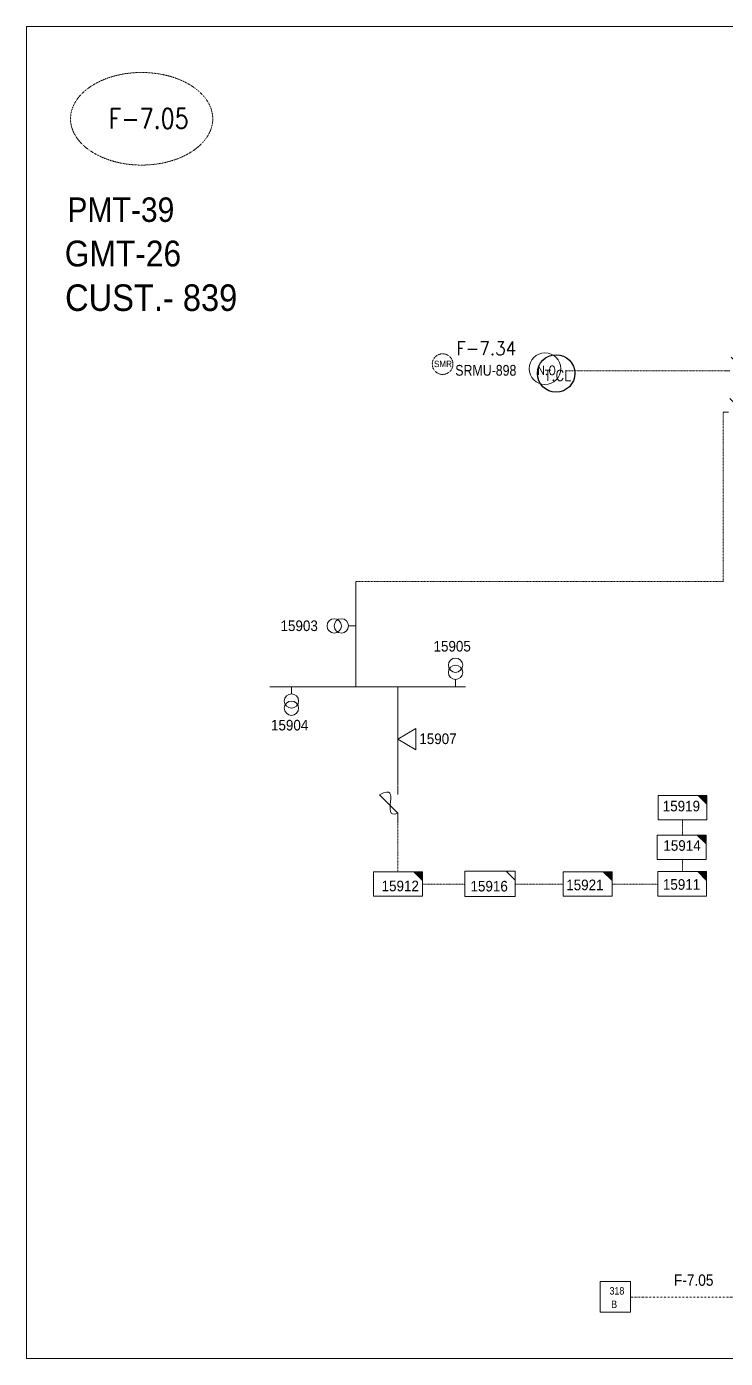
# Model space of a CAD drawing. Header units: metres. Extents: x 65984 to 144644, y -19036 to 23726.
# Drawn here: x 99762 to 100086, y 11597 to 12216 of the extents above; entities that cross this region are included whole.
import ezdxf
from ezdxf.enums import TextEntityAlignment as Align

# ---------------------------------------------------------------- set-up
doc = ezdxf.new("R2010")
doc.units = ezdxf.units.M
doc.header["$MEASUREMENT"] = 0
doc.linetypes.add('DGN Style 3', pattern=[0.013877, 0, -0.013877])
doc.linetypes.add('DGN Style 4', pattern=[1.6, 0.8, -0.4, 0, -0.4])
doc.layers.get('0').update_dxf_attribs({"color": 95, "lineweight": 40})
for name, color, linetype, lineweight in [('d_eos', 111, 'Continuous', 40), ('d_eos no', 121, 'Continuous', 40), ('d_fco', 5, 'Continuous', 40), ('d_oh branch', 94, 'Continuous', 40), ('d_switch', 95, 'Continuous', 40), ('d_tf', 1, 'Continuous', 40), ('d_tf no', 6, 'Continuous', 40), ('d_tf_200', 1, 'Continuous', 40), ('d_ug cable', 95, 'Continuous', 40), ('d_ug main line', 95, 'Continuous', 40), ('d_unit sub', 7, 'Continuous', 40), ('fedr no', 95, 'Continuous', 40), ('GRID STATION  04', 7, 'Continuous', 40), ('O H MAIN FEEDER', 4, 'Continuous', 100), ('SW N O', 114, 'Continuous', 30)]:
    doc.layers.add(name, color=color, linetype=linetype, lineweight=lineweight)
doc.styles.add('NASKHF', font='naskhf.shx', dxfattribs={"height": 8})
doc.styles.add('Style-Arial', font='arial.ttf')
doc.styles.add('Style-msdefault', font='msdefault.shx')
doc.styles.add('Style-simplex', font='simplex.shx')
doc.styles.add('Style-STANDARD', font='STANDARD.shx')

# ---------------------------------------------------------------- blocks, each defined once
blk = doc.blocks.new('TFU_130')
at = {"layer": 'd_tf_200', "color": 121, "linetype": 'Continuous', "lineweight": 13}
blk.add_line((0, 10), (0, 0), dxfattribs=at)
for centre in [(0, 30), (0, 20)]:
    blk.add_circle(centre, 10, dxfattribs=at)
blk = doc.blocks.new('TF_8')
at = {"color": 0, "linetype": 'ByBlock', "lineweight": -2}
blk.add_line((6.3, 4.95), (9.9, 1.35), dxfattribs=at)
blk.add_3dface([(-10.1, 4.95), (9.9, 4.95), (9.9, -5.05), (-10.1, -5.05)], dxfattribs=at)
blk = doc.blocks.new('exist.us-1000kva')
at = {"color": 0, "linetype": 'ByBlock', "lineweight": -2, "flags": 128}
blk.add_lwpolyline([(40, 12.9), (32.8, 20), (40, 20)], close=True, dxfattribs=at)
at = {"color": 0, "linetype": 'ByBlock', "lineweight": -2, "extrusion": (0, 0, -1)}
blk.add_solid([(-40, 12.9), (-32.8, 20), (-40, 20)], dxfattribs=at)
at = {"color": 0, "linetype": 'ByBlock', "lineweight": -2, "xscale": 2, "yscale": 2}
blk.add_blockref('TF_8', (20.2, 10.1), dxfattribs=at)
blk = doc.blocks.new('TRA1_1424')
at = {"layer": 'd_tf', "color": 121, "linetype": 'Continuous', "lineweight": 13, "ltscale": 0.000413156, "flags": 128}
blk.add_lwpolyline([(10, -17), (0, 0), (-10, -17)], close=True, dxfattribs=at)
blk = doc.blocks.new('TRA1_1423')
at = {"layer": 'd_tf', "color": 121, "linetype": 'Continuous', "lineweight": 13, "ltscale": 0.000413156, "xscale": 1.000046566207833, "yscale": 1.000046566207833, "zscale": 1.000046566207833, "rotation": 180}
blk.add_blockref('TRA1_1424', (0, 0), dxfattribs=at)
blk = doc.blocks.new('*U3997')
at = {"layer": 'd_eos', "color": 7, "linetype": 'Continuous', "lineweight": 13, "ltscale": 0.565203}
blk.add_line((0, -19.75), (0, 19.72), dxfattribs=at)
at = {"layer": 'd_eos', "color": 7, "linetype": 'Continuous', "lineweight": 13, "ltscale": 0.656391}
for p, q in [((-4.31, 7.63), (-10.47, 13.98)), ((4.9, 11.43), (11.06, 17.78)), ((-11.06, 7.63), (-13.62, 7.63)), ((-0.1, 7.63), (-4.31, 7.63)), ((0.69, 11.43), (4.9, 11.43)), ((11.65, 11.43), (14.21, 11.43)), ((-4.9, -11.45), (-11.06, -5.11)), ((4.3, -7.39), (10.46, -1.04)), ((-11.65, -11.45), (-14.21, -11.45)), ((-0.69, -11.45), (-4.9, -11.45)), ((0.09, -7.39), (4.3, -7.39)), ((11.05, -7.39), (13.61, -7.39))]:
    blk.add_line(p, q, dxfattribs=at)
blk = doc.blocks.new('*U1012')
at = {"layer": 'd_fco', "color": 7, "linetype": 'Continuous', "lineweight": 13}
blk.add_line((-4.6, 4.21), (-10.13, 4.21), dxfattribs=at)
at = {"layer": 'd_fco', "color": 7, "linetype": 'Continuous', "lineweight": 13, "flags": 128}
blk.add_lwpolyline([(13.02, 4.21), (7.07, 4.21), (-4.4, -7.26)], dxfattribs=at)
at = {"layer": 'd_fco', "color": 7, "linetype": 'Continuous', "lineweight": 13}
blk.add_open_spline([(-4.4, -7.26), (-13, 7.69), (11.58, -7.67), (7.07, 4.21)], degree=3, dxfattribs=at)
blk = doc.blocks.new('*U4253')
at = {"layer": 'SW N O', "color": 3, "lineweight": 13, "ltscale": 0.426762}
blk.add_circle((0, 0), 16.8, dxfattribs=at)
at = {"layer": 'SW N O', "color": 3, "lineweight": 13, "insert": (1.7, -1.8), "char_height": 9.6, "attachment_point": 5, "line_spacing_factor": 0.6, "style": 'Style-STANDARD'}
blk.add_mtext('N.O', dxfattribs=at)
blk = doc.blocks.new('*U3842')
at = {"layer": 'SW N O', "color": 1}
blk.add_circle((0, 0), 16.8, dxfattribs=at)
at = {"layer": 'SW N O', "color": 1, "insert": (1.7, -1.8), "char_height": 9.6, "attachment_point": 5, "line_spacing_factor": 0.6, "style": 'Style-STANDARD'}
blk.add_mtext('T.CL', dxfattribs=at)

msp = doc.modelspace()

# ---------------------------------------------------------------- linework, layer by layer
at = {"layer": 'd_oh branch', "color": 121, "linetype": 'Continuous', "lineweight": 13}
for p, q in [((99914.83, 11957.82), (99914.83, 11908.98)), ((99965.88, 11908.98), (99874.93, 11908.98)), ((99934.39, 11908.94), (99934.39, 11863.26))]:
    msp.add_line(p, q, dxfattribs=at)
at = {"layer": 'd_ug cable', "color": 121, "linetype": 'DGN Style 3', "lineweight": 13}
for p, q in [((100086.03, 12055.61), (100012.75, 12055.61)), ((100085.53, 11957.81), (100085.44, 12036.53)), ((99914.83, 11957.82), (100085.44, 11957.82)), ((100066.56, 11840.13), (100066.56, 11847.07)), ((100066.56, 11823.15), (100066.56, 11828.75)), ((99945.86, 11817.32), (99965.56, 11817.32))]:
    msp.add_line(p, q, dxfattribs=at)
at = {"layer": 'd_ug cable', "color": 121, "linetype": 'DGN Style 3', "lineweight": 13, "flags": 128}
for points in [[(99934.42, 11823.04), (99934.42, 11845.85)], [(99988.84, 11817.24), (100011.33, 11817.24)], [(100034.07, 11817.24), (100055.07, 11817.24)]]:
    msp.add_lwpolyline(points, dxfattribs=at)
at = {"layer": 'd_ug cable', "color": 2, "linetype": 'DGN Style 3', "lineweight": 13}
msp.add_circle((99955.19, 12058.78), 4.79, dxfattribs=at)
at = {"layer": 'd_ug main line', "color": 157, "linetype": 'DGN Style 4', "lineweight": 13, "flags": 128}
msp.add_lwpolyline([(100042.76, 11625.42), (100042.76, 11625.42), (100218.6, 11625.42), (100218.6, 11669.36)], dxfattribs=at)
at = {"layer": 'fedr no', "color": 82, "linetype": 'DGN Style 3', "lineweight": 13, "true_color": 0x1dc70e}
msp.add_ellipse((99815.44, 12172.73), major_axis=(33.02, 0), ratio=0.651175, dxfattribs=at)
at = {"layer": 'GRID STATION  04', "color": 157, "linetype": 'Continuous', "lineweight": 13, "ltscale": 0.508885, "flags": 128}
msp.add_lwpolyline([(100042.38, 11632.66), (100042.38, 11618.55), (100028.27, 11618.55), (100028.27, 11632.66)], close=True, dxfattribs=at)
at = {"layer": 'O H MAIN FEEDER', "color": 140, "linetype": 'Continuous', "lineweight": 13, "flags": 128}
msp.add_lwpolyline([(99762.05, 12215.53), (100641.99, 12215.53), (100641.99, 11597.03), (99762.05, 11597.03)], close=True, dxfattribs=at)

# ---------------------------------------------------------------- block references
at = {"layer": 'd_eos', "color": 7, "linetype": 'Continuous', "lineweight": 13, "ltscale": 0.565203}
msp.add_blockref('*U3997', (100099.65, 12047.98), dxfattribs=at)
at = {"layer": 'd_fco', "color": 7, "linetype": 'Continuous', "lineweight": 13, "xscale": 0.7379064000000002, "yscale": 0.7379064000000002, "zscale": 0.7379064000000002, "rotation": 270.0000000006002}
msp.add_blockref('*U1012', (99931.31, 11855.44), dxfattribs=at)
at = {"layer": 'd_tf', "color": 121, "linetype": 'Continuous', "lineweight": 13, "ltscale": 0.000413156, "xscale": 0.4924700000000001, "yscale": 0.4924700000000001, "zscale": 0.4924700000000001, "rotation": 269.9999999999999}
msp.add_blockref('TRA1_1423', (99934.4, 11884.61), dxfattribs=at)
at = {"layer": 'd_tf_200', "color": 121, "linetype": 'Continuous', "lineweight": 13, "xscale": 0.3327500000000001, "yscale": 0.3327500000000001, "zscale": 0.3327500000000001}
for p, rotation in [((99914.83, 11937.21), 89.9999999999999), ((99885.01, 11908.98), 179.9999999999999)]:
    msp.add_blockref('TFU_130', p, dxfattribs=dict(at, rotation=rotation))
msp.add_blockref('TFU_130', (99961.19, 11908.98), dxfattribs=at)
at = {"layer": 'd_unit sub', "color": 121, "linetype": 'Continuous', "lineweight": 13, "zscale": 0.5680205769198965, "rotation": 359.9999999999999}
for name, p, xscale, yscale in [('exist.us-1000kva', (100055.2, 11847.07), 0.5680205769198965, 0.5680205769198965), ('exist.us-1000kva', (100054.81, 11828.7), 0.5680205769198965, 0.5680205769198965), ('exist.us-1000kva', (99923.14, 11811.64), 0.5680205769198965, 0.5680205769198965), ('TF_8', (99977.32, 11817.48), 1.164038079498195, 1.164038079498195), ('exist.us-1000kva', (100011.17, 11811.64), 0.5680205769198965, 0.5680205769198965), ('exist.us-1000kva', (100055.07, 11811.74), 0.5680205769198965, 0.5680205769198965)]:
    msp.add_blockref(name, p, dxfattribs=dict(at, xscale=xscale, yscale=yscale))
at = {"layer": 'SW N O', "color": 3, "lineweight": 13, "xscale": 0.4367635861331002, "yscale": 0.4367635861331002, "zscale": 0.4367635861331002}
msp.add_blockref('*U4253', (100002.69, 12056.65), dxfattribs=at)
at = {"layer": 'SW N O', "color": 1, "xscale": 0.5181863433948949, "yscale": 0.5181863433948949, "zscale": 0.5181863433948949}
msp.add_blockref('*U3842', (100007.88, 12054.47), dxfattribs=at)

# ---------------------------------------------------------------- texts
at = {"layer": 'd_eos no', "color": 7, "linetype": 'Continuous', "lineweight": 13, "style": 'Style-Arial', "width": 0.88}
for s, height, p in [('PMT-39', 11.361, (99780.96, 12136.2)), ('GMT-26', 11.986, (99779.75, 12116.15)), ('CUST.- 839', 12.322, (99779.89, 12095.81))]:
    msp.add_text(s, height=height, dxfattribs=at).set_placement(p, align=Align.TOP_LEFT)
at = {"layer": 'd_switch', "color": 7, "linetype": 'Continuous', "lineweight": 13, "style": 'Style-msdefault', "width": 0.9}
msp.add_text('F-7.05', height=5.271, dxfattribs=at).set_placement((100080.94, 11630.73), align=Align.RIGHT)
at = {"layer": 'd_switch', "color": 2, "linetype": 'Continuous', "lineweight": 13, "insert": (99961.07, 12058.41), "char_height": 5.0041, "attachment_point": 1, "style": 'NASKHF'}
msp.add_mtext('\\Fmsdefault;\\H1x;\\W0.857143;SRMU-898', dxfattribs=at)
at = {"layer": 'd_tf no', "color": 1, "linetype": 'Continuous', "lineweight": 40, "style": 'Style-msdefault', "width": 0.945946}
msp.add_text('SMR', height=2.961, dxfattribs=at).set_placement((99951.19, 12060.35), align=Align.TOP_LEFT)
at = {"layer": 'd_tf no', "color": 121, "linetype": 'DGN Style 3', "lineweight": 13, "style": 'Style-msdefault', "width": 0.945946}
for s, p in [('15903', (99879.93, 11939.74)), ('15905', (99950.97, 11930.23)), ('15904', (99875.51, 11893.58)), ('15907', (99944.37, 11887.25)), ('15919', (100057.39, 11855.99)), ('15914', (100057.69, 11837.68)), ('15911', (100057.47, 11819.59)), ('15912', (99926.86, 11818.89)), ('15916', (99968.15, 11818.79)), ('15921', (100012.59, 11819.37))]:
    msp.add_text(s, height=4.925, dxfattribs=at).set_placement(p, align=Align.TOP_LEFT)
at = {"layer": 'fedr no', "color": 6, "linetype": 'Continuous', "lineweight": 13, "style": 'Style-STANDARD', "width": 0.909091}
msp.add_text('F-7.05', height=9.19, dxfattribs=at).set_placement((99818.7, 12172.87), align=Align.MIDDLE_CENTER)
at = {"layer": 'fedr no', "color": 55, "linetype": 'Continuous', "lineweight": 13, "style": 'Style-simplex', "width": 0.909091}
msp.add_text('F-7.34', height=6.25, dxfattribs=at).set_placement((99975.43, 12066.11), align=Align.MIDDLE_CENTER)
at = {"layer": 'GRID STATION  04', "color": 157, "linetype": 'Continuous', "lineweight": 13, "style": 'Style-msdefault', "width": 0.888889}
for s, height, p in [('318', 3.456, (100039.55, 11626.67)), ('B', 3.46, (100036.22, 11620.42))]:
    msp.add_text(s, height=height, dxfattribs=at).set_placement(p, align=Align.RIGHT)

doc.saveas('drawing.dxf')
